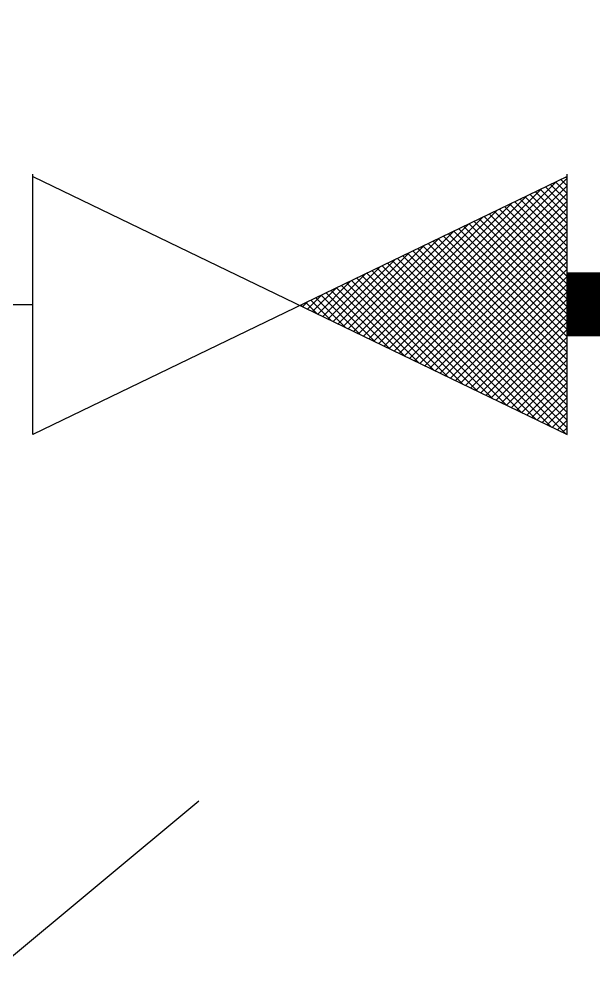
# Model space of a CAD drawing. Extents: x -22909.9 to -22897.8, y -4.7 to 4.1.
# Drawn here: x -22904.1653 to -22904.0311, y 0.3688 to 0.5932 of the extents above; entities that cross this region are included whole.
import ezdxf

# ---------------------------------------------------------------- set-up
doc = ezdxf.new("R2010")
doc.units = 0
doc.header["$MEASUREMENT"] = 0
doc.linetypes.add('DASHDOT', pattern=[1, 0.5, -0.25, 0, -0.25])
doc.layers.get('0').update_dxf_attribs({"linetype": 'CONTINUOUS'})
doc.layers.add('DESCARGA', color=5, linetype='CONTINUOUS')
doc.layers.add('DIB-018', color=6, linetype='CONTINUOUS')

# ---------------------------------------------------------------- blocks, each defined once
blk = doc.blocks.new('*X31')
at = {"color": 0}
for p, q in [((-22901.03024, 0.51615), (-22900.9913, 0.55508)), ((-22901.02905, 0.51557), (-22900.98866, 0.55596)), ((-22900.98866, 0.55067), (-22900.9925, 0.5545)), ((-22900.98866, 0.55243), (-22900.99131, 0.55508)), ((-22900.98866, 0.5542), (-22900.99012, 0.55566)), ((-22900.98866, 0.55597), (-22900.98893, 0.55623)), ((-22901.03143, 0.51672), (-22900.99472, 0.55343)), ((-22901.02786, 0.51499), (-22900.98866, 0.55419)), ((-22901.02667, 0.51442), (-22900.98866, 0.55242)), ((-22900.98866, 0.54359), (-22900.99727, 0.5522)), ((-22900.98866, 0.54536), (-22900.99608, 0.55278)), ((-22900.98866, 0.54713), (-22900.99489, 0.55335)), ((-22900.98866, 0.5489), (-22900.99369, 0.55393)), ((-22901.03382, 0.51787), (-22901.00156, 0.55013)), ((-22901.03263, 0.5173), (-22900.99814, 0.55178)), ((-22901.02547, 0.51384), (-22900.98866, 0.55065)), ((-22900.98866, 0.53652), (-22901.00204, 0.5499)), ((-22900.98866, 0.53829), (-22901.00085, 0.55048)), ((-22900.98866, 0.54006), (-22900.99965, 0.55105)), ((-22900.98866, 0.54183), (-22900.99846, 0.55163)), ((-22901.03501, 0.51845), (-22901.00498, 0.54848)), ((-22901.02428, 0.51327), (-22900.98866, 0.54889)), ((-22900.98866, 0.52945), (-22901.00681, 0.5476)), ((-22900.98866, 0.53122), (-22901.00562, 0.54817)), ((-22900.98866, 0.53299), (-22901.00442, 0.54875)), ((-22900.98866, 0.53476), (-22901.00323, 0.54932)), ((-22901.0362, 0.51902), (-22901.00839, 0.54683)), ((-22901.02309, 0.51269), (-22900.98866, 0.54712)), ((-22901.0219, 0.51212), (-22900.98866, 0.54535)), ((-22900.98866, 0.52238), (-22901.01158, 0.54529)), ((-22900.98866, 0.52415), (-22901.01038, 0.54587)), ((-22900.98866, 0.52592), (-22901.00919, 0.54645)), ((-22900.98866, 0.52768), (-22901.008, 0.54702)), ((-22901.03859, 0.52017), (-22901.01523, 0.54353)), ((-22901.03739, 0.5196), (-22901.01181, 0.54518)), ((-22901.0207, 0.51154), (-22900.98866, 0.54358)), ((-22900.98866, 0.51708), (-22901.01515, 0.54357)), ((-22900.98866, 0.51885), (-22901.01396, 0.54414)), ((-22900.98866, 0.52061), (-22901.01277, 0.54472)), ((-22901.03978, 0.52075), (-22901.01865, 0.54188)), ((-22900.98866, 0.51001), (-22901.01992, 0.54127)), ((-22901.01951, 0.51097), (-22900.98866, 0.54181)), ((-22900.98866, 0.51177), (-22901.01873, 0.54184)), ((-22900.98866, 0.51354), (-22901.01754, 0.54242)), ((-22900.98866, 0.51531), (-22901.01635, 0.54299)), ((-22901.04216, 0.5219), (-22901.02548, 0.53858)), ((-22901.04097, 0.52133), (-22901.02207, 0.54023)), ((-22900.98866, 0.50294), (-22901.02469, 0.53896)), ((-22900.98866, 0.5047), (-22901.0235, 0.53954)), ((-22900.98866, 0.50647), (-22901.02231, 0.54011)), ((-22900.98866, 0.50824), (-22901.02111, 0.54069)), ((-22901.01832, 0.51039), (-22900.98866, 0.54005)), ((-22901.04336, 0.52248), (-22901.0289, 0.53693)), ((-22900.98906, 0.49626), (-22901.02946, 0.53666)), ((-22900.98866, 0.49763), (-22901.02827, 0.53724)), ((-22900.98866, 0.4994), (-22901.02707, 0.53781)), ((-22900.98866, 0.50117), (-22901.02588, 0.53839)), ((-22901.01713, 0.50981), (-22900.98866, 0.53828)), ((-22901.01594, 0.50924), (-22900.98866, 0.53651)), ((-22901.04455, 0.52305), (-22901.03232, 0.53528)), ((-22901.00273, 0.50286), (-22901.03423, 0.53436)), ((-22900.99932, 0.50121), (-22901.03304, 0.53493)), ((-22900.9959, 0.49956), (-22901.03184, 0.53551)), ((-22900.99248, 0.49791), (-22901.03065, 0.53609)), ((-22901.01474, 0.50866), (-22900.98866, 0.53474)), ((-22901.04693, 0.5242), (-22901.03916, 0.53198)), ((-22901.04574, 0.52363), (-22901.03574, 0.53363)), ((-22901.01641, 0.50947), (-22901.039, 0.53206)), ((-22901.01299, 0.50781), (-22901.0378, 0.53263)), ((-22901.00957, 0.50616), (-22901.03661, 0.53321)), ((-22901.00615, 0.50451), (-22901.03542, 0.53378)), ((-22901.01355, 0.50809), (-22900.98866, 0.53298)), ((-22901.04812, 0.52478), (-22901.04257, 0.53033)), ((-22901.03008, 0.51607), (-22901.04377, 0.52975)), ((-22901.02666, 0.51442), (-22901.04257, 0.53033)), ((-22901.02324, 0.51277), (-22901.04138, 0.53091)), ((-22901.01982, 0.51112), (-22901.04019, 0.53148)), ((-22901.01236, 0.50751), (-22900.98866, 0.53121)), ((-22901.04932, 0.52535), (-22901.04599, 0.52868)), ((-22901.04375, 0.52267), (-22901.04853, 0.52745)), ((-22901.04033, 0.52102), (-22901.04734, 0.52803)), ((-22901.03691, 0.51937), (-22901.04615, 0.5286)), ((-22901.0335, 0.51772), (-22901.04496, 0.52918)), ((-22901.01117, 0.50694), (-22900.98866, 0.52944)), ((-22901.00997, 0.50636), (-22900.98866, 0.52767)), ((-22901.05059, 0.52597), (-22901.05092, 0.5263)), ((-22901.05051, 0.52593), (-22901.04941, 0.52703)), ((-22901.04717, 0.52432), (-22901.04973, 0.52688)), ((-22901.00878, 0.50578), (-22900.98866, 0.5259)), ((-22901.00759, 0.50521), (-22900.98866, 0.52414)), ((-22901.0064, 0.50463), (-22900.98866, 0.52237)), ((-22901.00521, 0.50406), (-22900.98866, 0.5206)), ((-22901.00401, 0.50348), (-22900.98866, 0.51883)), ((-22901.00282, 0.50291), (-22900.98866, 0.51707)), ((-22901.00163, 0.50233), (-22900.98866, 0.5153)), ((-22901.00044, 0.50176), (-22900.98866, 0.51353)), ((-22900.99925, 0.50118), (-22900.98866, 0.51176)), ((-22900.99805, 0.5006), (-22900.98866, 0.50999)), ((-22900.99686, 0.50003), (-22900.98866, 0.50823)), ((-22900.99567, 0.49945), (-22900.98866, 0.50646)), ((-22900.99448, 0.49888), (-22900.98866, 0.50469)), ((-22900.99328, 0.4983), (-22900.98866, 0.50292)), ((-22900.99209, 0.49773), (-22900.98866, 0.50116)), ((-22900.9909, 0.49715), (-22900.98866, 0.49939)), ((-22900.98971, 0.49658), (-22900.98866, 0.49762))]:
    blk.add_line(p, q, dxfattribs=at)

msp = doc.modelspace()

# ---------------------------------------------------------------- linework, layer by layer
at = {"layer": 'DESCARGA'}
for p, q in [((-22904.16218, 0.49607), (-22904.16218, 0.55689)), ((-22904.03731, 0.49607), (-22904.03731, 0.55689)), ((-22904.03731, 0.55636), (-22904.16218, 0.49607)), ((-22904.16218, 0.55636), (-22904.03731, 0.49607)), ((-22904.25778, 0.52648), (-22904.16218, 0.52648))]:
    msp.add_line(p, q, dxfattribs=at)
at = {"layer": 'DESCARGA', "const_width": 0.015}
msp.add_lwpolyline([(-22904.03731, 0.52648), (-22903.91535, 0.52648), (-22903.91535, -2.06419)], dxfattribs=at)
at = {"layer": 'DIB-018', "linetype": 'DASHDOT'}
msp.add_line((-22903.27831, 1.11452), (-22904.35831, 0.21452), dxfattribs=at)

# ---------------------------------------------------------------- block references
at = {"layer": 'DESCARGA'}
msp.add_blockref('*X31', (-3.04865, 0), dxfattribs=at)

doc.saveas('drawing.dxf')
